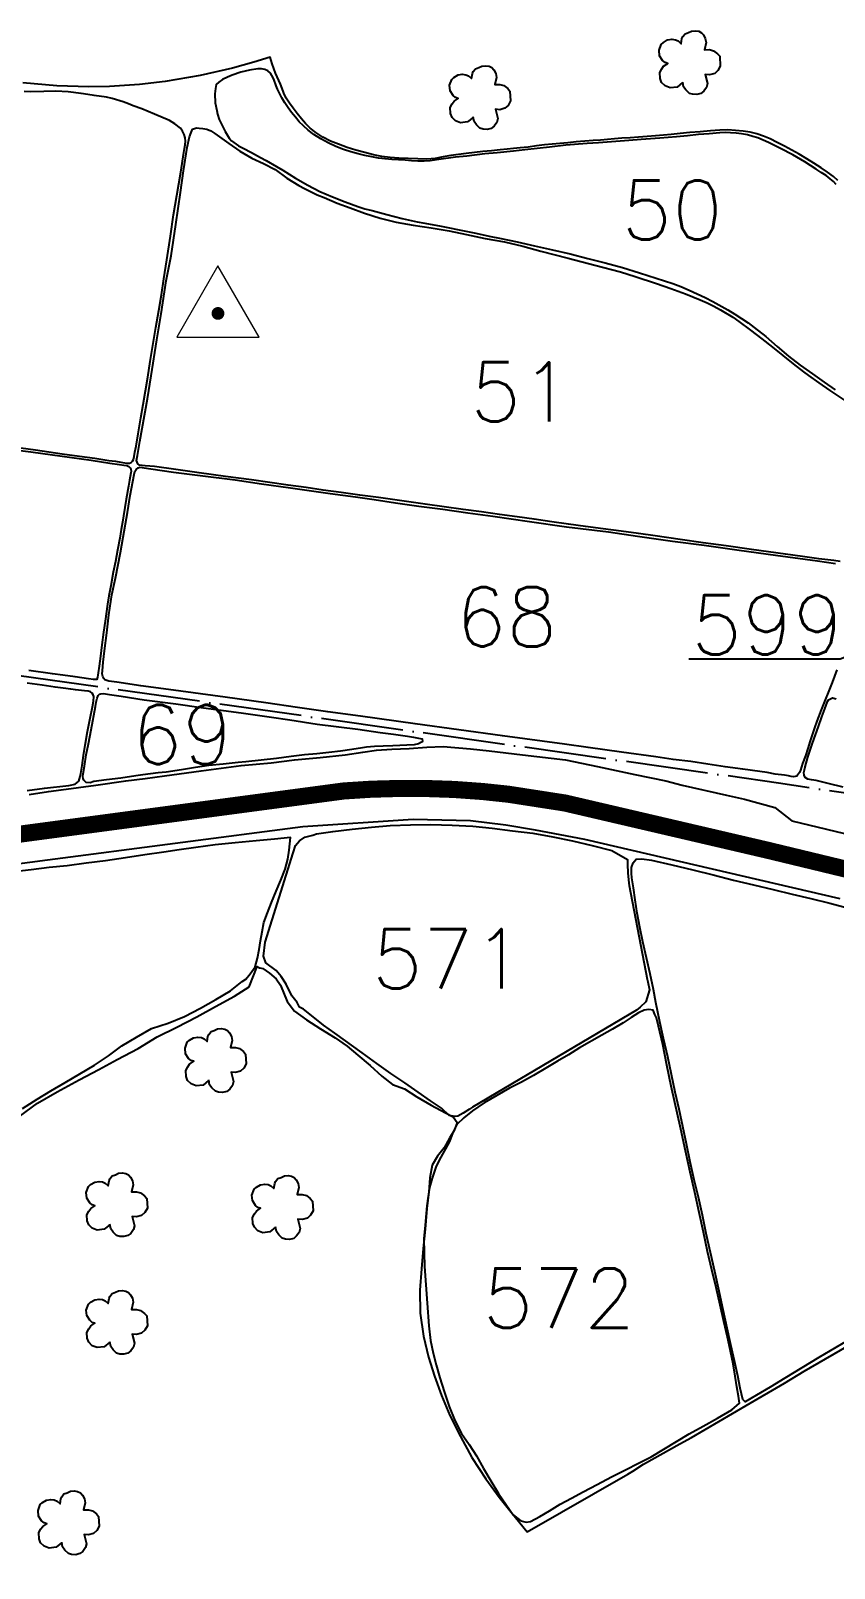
# Model space of a CAD drawing. Extents: x 725464 to 749663, y 7823017 to 7831417.
# Drawn here: x 730038 to 730743, y 7825000 to 7826350 of the extents above; entities that cross this region are included whole.
import ezdxf

# ---------------------------------------------------------------- set-up
doc = ezdxf.new("R2010")
doc.units = 0
doc.header["$MEASUREMENT"] = 0
for name, pattern in [('ACAD_ISO04W100', [30, 24, -3, 0, -3]), ('CENTER2', [1.125, 0.75, -0.125, 0.125, -0.125]), ('CONTINUO', [0])]:
    doc.linetypes.add(name, pattern=pattern)
doc.layers.add('0114000011', color=1, linetype='Continuous', lineweight=25)
for name, color, linetype in [('0114000011048', 5, 'Continuous'), ('0114000011050', 5, 'Continuous'), ('0114000011051', 5, 'Continuous'), ('0114000011052', 5, 'Continuous'), ('0114000011067', 5, 'Continuous'), ('0114000011068', 5, 'Continuous'), ('0114000011069', 5, 'Continuous'), ('0114000011070', 5, 'Continuous'), ('0114000011570', 5, 'Continuous'), ('0114000011571', 5, 'Continuous'), ('0114000011572', 5, 'Continuous'), ('0114000011573', 5, 'Continuous'), ('COORDENADAS', 7, 'Continuous'), ('ESTRADA', 7, 'Continuous'), ('REDE_DE_LUZ', 6, 'Continuous'), ('SIMBOLO ARVORE', 118, 'Continuous'), ('TEXTO CONFORNTANTES', 7, 'Continuous'), ('TEXTO_NUN_TAL', 7, 'Continuous')]:
    doc.layers.add(name, color=color, linetype=linetype)
doc.styles.add('SIMPLEX', font='simplex', dxfattribs={"height": 0.2})

msp = doc.modelspace()

# ---------------------------------------------------------------- linework, layer by layer
at = {"layer": '0114000011'}
for points in [[(730746.6, 7826218.1), (730742.6, 7826221.8), (730737.5, 7826225.5), (730731.8, 7826229.3), (730725.6, 7826233.3), (730719.2, 7826237.3), (730712.7, 7826241.2), (730699.8, 7826248.3), (730693.4, 7826251.5), (730687.2, 7826254.6), (730681.3, 7826257.1), (730675.5, 7826259.1), (730669.5, 7826260.5), (730663.3, 7826261.5), (730656.8, 7826262.1), (730650.1, 7826262.5), (730642.9, 7826262.4), (730634.8, 7826261.7), (730625.8, 7826261), (730616.7, 7826260.2), (730608, 7826259.4), (730600.3, 7826258.5), (730593.4, 7826257.8), (730586.4, 7826257.3), (730579.2, 7826256.7), (730571.6, 7826256.3), (730564.1, 7826255.7), (730556.9, 7826255.2), (730550.4, 7826254.7), (730544.3, 7826254.1), (730538.2, 7826253.7), (730531.6, 7826253.2), (730524.4, 7826252.6), (730516.9, 7826252), (730509.5, 7826251.3), (730502.5, 7826250.6), (730495.7, 7826250), (730489, 7826249.4), (730481.9, 7826248.5), (730474.7, 7826247.5), (730467.7, 7826246.7), (730461.7, 7826246.2), (730456.2, 7826245.6), (730450.1, 7826245.1), (730442.6, 7826244.2), (730434.9, 7826243.5), (730427.4, 7826242.7), (730420.3, 7826241.8), (730413.4, 7826240.9), (730406.7, 7826240.1), (730399.9, 7826238.8), (730393, 7826237.5), (730385.7, 7826236.9), (730377.8, 7826237.2), (730361.2, 7826237.9), (730353.5, 7826238.2), (730346.1, 7826239.1), (730338.8, 7826240.7), (730331.2, 7826242.6), (730323.4, 7826244.7), (730315.6, 7826247.2), (730308.1, 7826249.9), (730301.2, 7826252.8), (730294.5, 7826256.3), (730288.3, 7826260.2), (730283.2, 7826264.1), (730279.1, 7826268.2), (730275.5, 7826272.4), (730271.8, 7826276.9), (730268.3, 7826281.5), (730265, 7826286), (730262.2, 7826290.5), (730260, 7826294.9), (730259.4, 7826296.6), (730257.1, 7826302.6), (730252.8, 7826312.5), (730249.9, 7826320.6), (730248.2, 7826326.5), (730233.8, 7826321.9), (730215.1, 7826316.7), (730186.8, 7826310.2), (730156, 7826305), (730133.3, 7826302.5), (730107.1, 7826300.8), (730088.8, 7826300.5), (730060.9, 7826301.2), (730031, 7826303.8)], [(730036.5, 7825679.2), (730053.5, 7825681.9), (730064.5, 7825683.5), (730095.2, 7825687.5), (730121.3, 7825691.3), (730138.5, 7825693.4), (730155.4, 7825695.7), (730187.6, 7825700.1), (730222.7, 7825704.7), (730248.9, 7825707.2), (730269.4, 7825709.8), (730292.1, 7825711.8), (730313.9, 7825714.1), (730329.4, 7825716.5), (730341.6, 7825718.3), (730354.9, 7825719), (730370.2, 7825719.7), (730385.8, 7825720.9), (730399.9, 7825721.3), (730424, 7825719.3), (730440.3, 7825717.5), (730469.7, 7825714.1), (730507.4, 7825709.8), (730535.5, 7825703.8), (730568.4, 7825696.9), (730595.6, 7825691.4), (730609.8, 7825687.6), (730648.7, 7825678.7), (730664.5, 7825675.3), (730691.3, 7825667.8), (730706.2, 7825656.1), (731307.6, 7825511.6)], [(730748.7, 7825587.6), (730524.5, 7825639.7), (730481.2, 7825647.9), (730455.1, 7825652.5), (730423.9, 7825656.3), (730373.6, 7825657.4), (730276.8, 7825650.8), (730052.6, 7825621.6), (729453.5, 7825542.6)], [(730028.3, 7825397.1), (730043.9, 7825408.3), (730061.1, 7825418.2), (730080.3, 7825428.7), (730097.8, 7825438), (730113.8, 7825446.6), (730132.1, 7825456.3), (730148.8, 7825466.5), (730166.2, 7825475.1), (730183.6, 7825484), (730200, 7825493.1), (730216.8, 7825502.2), (730229.7, 7825510.6), (730236.8, 7825528.4), (730238.7, 7825527.2), (730239, 7825527.1), (730241.8, 7825526.5), (730247.5, 7825522.6), (730253.4, 7825517.6), (730257.2, 7825511.8), (730263.2, 7825497.5), (730269.6, 7825489.2), (730280, 7825481.6), (730292.3, 7825473.6), (730305.3, 7825465.6), (730315.6, 7825458.3), (730325.2, 7825450.4), (730336, 7825441.3), (730346.3, 7825432.2), (730355.5, 7825424.8), (730366.1, 7825420.9), (730376.8, 7825413.8), (730389.6, 7825406.7), (730402, 7825400), (730408.9, 7825396.4), (730412.3, 7825391.4), (730409.8, 7825384.5), (730405.6, 7825377.7), (730400.9, 7825369.1), (730395, 7825361.9), (730390.3, 7825354), (730388.3, 7825342.8), (730387.4, 7825330.6), (730385.8, 7825315.9), (730384.3, 7825297.8), (730382.6, 7825280.8), (730381, 7825263.1), (730379.4, 7825244.1), (730379.8, 7825224.1), (730382.9, 7825203.9), (730387.2, 7825185.4), (730392.4, 7825168.7), (730398.6, 7825151.7), (730406, 7825134.2), (730415.3, 7825115.8), (730425.3, 7825097.4), (730437.5, 7825078.6), (730449.3, 7825062.7), (730459.7, 7825049.3), (730473.7, 7825032.2), (730562.1, 7825082.8), (730566.5, 7825085.4), (730575.8, 7825091.6), (730607.9, 7825109.4), (730618, 7825115), (730666.2, 7825143), (730699.6, 7825162.7), (730717.1, 7825173.1), (730801.7, 7825222.1)]]:
    msp.add_lwpolyline(points, dxfattribs=at)
at = {"layer": '0114000011048'}
msp.add_lwpolyline([(730751.3, 7825685.6), (730738.1, 7825688.8), (730727.5, 7825691.5), (730723.5, 7825692.1), (730720.2, 7825692.7), (730717.9, 7825694.2), (730717, 7825696.2), (730716.8, 7825698.5), (730717.2, 7825700.9), (730717.9, 7825703.6), (730717.9, 7825703.6), (730720.3, 7825711.9), (730724.4, 7825724.4), (730729.7, 7825738.9), (730732.5, 7825747.3), (730735.1, 7825754.6), (730737.6, 7825760.9), (730738.3, 7825762.3), (730741.8, 7825764), (730745, 7825763.3)], dxfattribs=at)
at = {"layer": '0114000011050'}
msp.add_lwpolyline([(730745.1, 7826214.7), (730742.7, 7826217.2), (730739.8, 7826219.7), (730736.2, 7826222.4), (730732, 7826225.2), (730727.5, 7826228.2), (730717.6, 7826234.6), (730707, 7826240.8), (730696.1, 7826246.3), (730685.7, 7826251.4), (730676.4, 7826255.5), (730671.9, 7826256.9), (730667.2, 7826258.1), (730662.1, 7826259.1), (730657.2, 7826259.6), (730652.4, 7826260.1), (730647.7, 7826260.2), (730643, 7826260), (730633.6, 7826259.2), (730624.2, 7826258.4), (730614.6, 7826257.4), (730604.9, 7826256.4), (730590.2, 7826255.2), (730573.9, 7826254.1), (730562.9, 7826253.3), (730551.7, 7826252.4), (730536.5, 7826251.3), (730526.4, 7826250.6), (730507.8, 7826249.1), (730493.3, 7826247.4), (730482.7, 7826246.3), (730471.8, 7826245), (730461.8, 7826244), (730447.3, 7826242.5), (730436.5, 7826241.5), (730420.8, 7826239.6), (730410.8, 7826238.7), (730394.1, 7826236.2), (730388.7, 7826235.4), (730383.4, 7826235.1), (730377.8, 7826235), (730372.3, 7826235.4), (730366.6, 7826235.9), (730360.8, 7826236.2), (730354.9, 7826236.7), (730349, 7826237.1), (730343.1, 7826237.9), (730337.3, 7826238.9), (730331.3, 7826240.1), (730325.3, 7826241.6), (730318.9, 7826243.4), (730312.4, 7826245.5), (730305.7, 7826248.1), (730299, 7826251.3), (730292.5, 7826254.8), (730286.4, 7826258.5), (730281.4, 7826262.3), (730277.3, 7826266), (730273.7, 7826269.7), (730270.3, 7826273.6), (730267, 7826277.7), (730263.8, 7826282), (730261, 7826286.3), (730258.4, 7826290.6), (730256.2, 7826294.7), (730254.6, 7826298.2), (730253.4, 7826301.2), (730251.3, 7826307.2), (730249.5, 7826310.4), (730248.3, 7826312.4), (730246.1, 7826314.3), (730243.5, 7826315.7), (730240.6, 7826316.3), (730237.4, 7826316.3), (730230.1, 7826315.1), (730226.3, 7826314.2), (730222.4, 7826313.1), (730214.7, 7826310.5), (730214.7, 7826310.5), (730210.7, 7826308.8), (730206.4, 7826306.7), (730203, 7826304.6), (730200.7, 7826302.4), (730200, 7826298.8), (730199.6, 7826294.1), (730199.8, 7826286.4), (730201.4, 7826279.7), (730202, 7826276.4), (730203.4, 7826271.7), (730205.6, 7826267), (730208.5, 7826261.1), (730212, 7826255.4), (730214.1, 7826253.1), (730220.2, 7826248.7), (730224.4, 7826246.5), (730231.7, 7826242.6), (730239.6, 7826238.4), (730244.6, 7826235.7), (730253.8, 7826230.4), (730259.3, 7826227.3), (730270.5, 7826220.2), (730281.2, 7826214.1), (730291.8, 7826208.6), (730302.9, 7826203.7), (730314, 7826199.4), (730325.2, 7826195.3), (730331.3, 7826193.4), (730337.6, 7826191.7), (730350.5, 7826188.4), (730363.9, 7826184.9), (730377.3, 7826182), (730384, 7826180.7), (730398.3, 7826178.2), (730405.6, 7826176.7), (730412.7, 7826175.1), (730427.1, 7826172.2), (730427.1, 7826172.2), (730441.8, 7826169.1), (730449.5, 7826167.6), (730464.9, 7826164.3), (730480.3, 7826160.7), (730495.9, 7826157.2), (730511.5, 7826153.7), (730527, 7826149.8), (730542.3, 7826146), (730557.5, 7826141.7), (730572.5, 7826137.2), (730587.1, 7826132.5), (730601.6, 7826127.8), (730608.8, 7826125), (730615.9, 7826121.9), (730623, 7826118.8), (730630.1, 7826115.5), (730636.9, 7826111.9), (730650, 7826104.6), (730656.2, 7826100.9), (730662.1, 7826097.1), (730667.8, 7826093.3), (730673.1, 7826089.2), (730683.3, 7826081.1), (730693.3, 7826072.4), (730703.1, 7826064.1), (730713.6, 7826056.2), (730724.4, 7826048.4), (730734.5, 7826041.2), (730744.1, 7826034.4)], dxfattribs=at)
at = {"layer": '0114000011051'}
msp.add_lwpolyline([(730748.6, 7825883.7), (730742.9, 7825884.5), (730729.8, 7825886.2), (730715.6, 7825888.1), (730700.6, 7825890.1), (730685.6, 7825892.2), (730670.6, 7825894.3), (730648.5, 7825897.4), (730628.3, 7825900.2), (730608, 7825903.1), (730586.2, 7825906.2), (730571.4, 7825908.2), (730556.3, 7825910.4), (730540.6, 7825912.5), (730525.1, 7825914.5), (730510.2, 7825916.5), (730495.3, 7825918.7), (730480, 7825920.8), (730464.9, 7825922.9), (730449.5, 7825925), (730433.7, 7825927.3), (730417.5, 7825929.4), (730401, 7825931.7), (730384.3, 7825934), (730359.7, 7825937.5), (730343.3, 7825939.8), (730326.8, 7825942.1), (730310.6, 7825944.4), (730294.8, 7825946.5), (730279.6, 7825948.7), (730264, 7825950.8), (730231.8, 7825955.4), (730208.8, 7825958.4), (730185.9, 7825961.6), (730165.4, 7825964.5), (730146.7, 7825967), (730138.5, 7825967.7), (730135.6, 7825967.9), (730133.3, 7825968.4), (730131.8, 7825969.6), (730130.7, 7825972.4), (730131.7, 7825976.9), (730133.8, 7825989.1), (730135.7, 7826000.5), (730140.3, 7826026.6), (730143.6, 7826046.8), (730148.6, 7826078.2), (730152.3, 7826101.2), (730156.9, 7826130.2), (730161.2, 7826152), (730165.3, 7826179.5), (730169.3, 7826207.6), (730172.1, 7826226.6), (730175.3, 7826247.2), (730177.4, 7826256.6), (730178.7, 7826260.2), (730179.9, 7826263.3), (730183.4, 7826264.3), (730185.9, 7826264.2), (730189.1, 7826263.9), (730192.4, 7826263.3), (730196, 7826261.6), (730199.5, 7826259.3), (730211.8, 7826250.5), (730221.4, 7826243.9), (730232, 7826237.9), (730242.4, 7826233.2), (730252.5, 7826227.7), (730262.9, 7826220.3), (730273.2, 7826213.9), (730278.2, 7826211.1), (730289.5, 7826205.7), (730295.5, 7826203.2), (730295.5, 7826203.2), (730307, 7826198.4), (730318.3, 7826194.2), (730330.9, 7826189.6), (730344.6, 7826185.2), (730358.7, 7826181.6), (730373.6, 7826178.9), (730389.5, 7826176.7), (730405.2, 7826174.1), (730420.5, 7826170.8), (730437, 7826167.2), (730453.8, 7826164.2), (730470, 7826160.4), (730485.8, 7826156.1), (730509.8, 7826150), (730533.3, 7826143.9), (730555.8, 7826138.1), (730568.7, 7826133.9), (730587.3, 7826127.9), (730600, 7826123.3), (730612.9, 7826118.6), (730619.3, 7826116), (730625.6, 7826113.4), (730631.8, 7826110.7), (730637.7, 7826107.8), (730643.4, 7826104.7), (730654.3, 7826098.1), (730659.7, 7826094.4), (730670, 7826086.7), (730679.7, 7826079.3), (730689.1, 7826072), (730707.4, 7826057.3), (730716.5, 7826050.3), (730720.9, 7826047), (730730, 7826040.5), (730739.6, 7826033.8), (730754.5, 7826024)], dxfattribs=at)
at = {"layer": '0114000011052'}
msp.add_lwpolyline([(730018.4, 7825985), (730042, 7825981.7), (730065.6, 7825978.4), (730080.7, 7825976.3), (730094.3, 7825974.4), (730106.6, 7825972.5), (730112.2, 7825971.8), (730117, 7825971), (730122.4, 7825970.2), (730123.3, 7825970.1), (730124.7, 7825970.1), (730126, 7825970.6), (730127.4, 7825971.9), (730128.2, 7825973.3), (730128.8, 7825975.8), (730129.4, 7825979.8), (730130.4, 7825985), (730132.2, 7825995.8), (730134.7, 7826009.8), (730136.6, 7826021.5), (730140.8, 7826045.5), (730142.9, 7826059.4), (730145.4, 7826075.2), (730147.7, 7826089), (730150.4, 7826104.1), (730152.6, 7826117.7), (730154.9, 7826131.8), (730157.4, 7826148.4), (730160.7, 7826169.3), (730163.4, 7826188.1), (730166.1, 7826205), (730169.6, 7826225.5), (730172.4, 7826242.6), (730173, 7826246.2), (730173.4, 7826249.5), (730173.7, 7826252.6), (730173.5, 7826255.7), (730172.6, 7826258.6), (730171.2, 7826261.5), (730169.3, 7826264.2), (730164.4, 7826268), (730159.6, 7826270.9), (730146.5, 7826276.3), (730135.4, 7826281), (730127.8, 7826283.8), (730123.7, 7826285.5), (730119.2, 7826287.1), (730109.3, 7826290.2), (730104.3, 7826291.3), (730093.6, 7826292.8), (730087.9, 7826293.7), (730082.3, 7826294.4), (730070.8, 7826296), (730059.9, 7826296.6), (730049.4, 7826296.2), (730038.1, 7826296.1), (730032.1, 7826296.2)], dxfattribs=at)
at = {"layer": '0114000011067'}
msp.add_lwpolyline([(730016.7, 7825982.6), (730038, 7825980), (730065.4, 7825976.3), (730090.9, 7825972.6), (730107.5, 7825970.2), (730115.9, 7825969), (730119.7, 7825968.4), (730122.3, 7825967.9), (730124.1, 7825967.2), (730125.2, 7825966.1), (730125.7, 7825964.9), (730126.1, 7825962.9), (730125.9, 7825961.5), (730124.7, 7825955.2), (730123.8, 7825949.8), (730121.7, 7825938.6), (730119.5, 7825923.9), (730118.5, 7825918.4), (730117.3, 7825911.9), (730116, 7825904.1), (730114.2, 7825893.6), (730112.4, 7825883.9), (730110.4, 7825874.3), (730108.1, 7825862.4), (730106.6, 7825853.5), (730105.4, 7825846.4), (730103.2, 7825831.4), (730101.9, 7825821.8), (730100.4, 7825810.7), (730099.1, 7825800.7), (730097.9, 7825792), (730097.2, 7825786.1), (730096.9, 7825784.1), (730096.6, 7825782.2), (730095.8, 7825780.2), (730093, 7825780.1), (730088.5, 7825780.9), (730076.8, 7825782.5), (730066, 7825784), (730057.1, 7825785.2), (730036.2, 7825788.2)], dxfattribs=at)
at = {"layer": '0114000011068'}
msp.add_lwpolyline([(730745.7, 7825788.6), (730741.7, 7825777.7), (730732, 7825753.5), (730728.1, 7825743.5), (730726, 7825737.9), (730722.3, 7825726.4), (730720.1, 7825719.5), (730718.1, 7825713.2), (730715.6, 7825706.4), (730713.8, 7825700.7), (730712.9, 7825698.5), (730711.2, 7825696.2), (730710.4, 7825695.5), (730707.5, 7825694.8), (730705.7, 7825695), (730703.3, 7825695.6), (730699.7, 7825696.3), (730691.6, 7825697.2), (730684.5, 7825698.5), (730678, 7825699.5), (730663.1, 7825701.4), (730647.6, 7825703.6), (730632.3, 7825706), (730617.4, 7825708.1), (730602.1, 7825710.1), (730586.7, 7825712.3), (730556.7, 7825716.5), (730527.2, 7825720.6), (730506.5, 7825723.5), (730452.2, 7825730.7), (730375.3, 7825741.4), (730327.4, 7825748.1), (730298.8, 7825751.9), (730272.1, 7825755.7), (730244.4, 7825759.6), (730208.7, 7825764.6), (730158.9, 7825771.4), (730134.7, 7825774.7), (730113.4, 7825777.8), (730106.4, 7825778.7), (730103.1, 7825779.9), (730102, 7825781), (730101.1, 7825782.7), (730100.7, 7825785.1), (730100.9, 7825787.8), (730101.6, 7825795.4), (730102.8, 7825805.4), (730104.7, 7825821.2), (730106.6, 7825837.1), (730109.2, 7825854.4), (730112.2, 7825869.1), (730116.7, 7825891.6), (730119, 7825905.2), (730122.8, 7825926.8), (730125.1, 7825941.6), (730128.7, 7825960.2), (730129.2, 7825962.7), (730130.5, 7825964.6), (730132.1, 7825965.9), (730133.6, 7825966.5), (730143.4, 7825965.1), (730163.4, 7825962.3), (730186.7, 7825959.3), (730217.3, 7825955.3), (730240.4, 7825951.9), (730265.9, 7825948.4), (730265.9, 7825948.4), (730300.8, 7825943.5), (730323.1, 7825940.5), (730339.5, 7825938.1), (730358.1, 7825935.3), (730378.6, 7825932.3), (730399.8, 7825929.6), (730421.7, 7825926.6), (730443.5, 7825923.5), (730475.7, 7825918.8), (730508.4, 7825914.3), (730545.3, 7825909.8), (730570.6, 7825906), (730601.3, 7825901.6), (730629.1, 7825898), (730659.9, 7825893.6), (730691.7, 7825889.2), (730728.7, 7825884.3), (730744.4, 7825882.1)], dxfattribs=at)
at = {"layer": '0114000011069'}
msp.add_lwpolyline([(730117.3, 7825765.5), (730137.4, 7825762.4), (730165.3, 7825758.9), (730187.5, 7825755.7), (730224.8, 7825750.6), (730249.2, 7825747.1), (730265.5, 7825744.7), (730289.3, 7825741.1), (730325, 7825736.5), (730344.8, 7825733.8), (730356.5, 7825732.3), (730368.7, 7825730.4), (730374, 7825729.6), (730378.3, 7825728.8), (730381.7, 7825728.1), (730382, 7825725.8), (730381, 7825725.1), (730378.5, 7825723.8), (730374.5, 7825722.9), (730368.2, 7825722.5), (730355.7, 7825722.1), (730347.2, 7825721.7), (730339.8, 7825721.3), (730332.8, 7825720.8), (730329.2, 7825720.3), (730319.9, 7825718.9), (730309.9, 7825717.2), (730299.6, 7825716), (730289.1, 7825715.1), (730278.4, 7825714.1), (730266.7, 7825712.6), (730253.6, 7825710.9), (730240.3, 7825709.3), (730226.9, 7825708), (730220.1, 7825707.3), (730207, 7825706), (730194.3, 7825704.7), (730182.6, 7825703.1), (730170.3, 7825701), (730156.9, 7825699), (730149.9, 7825698.2), (730136.4, 7825696.5), (730130.1, 7825695.6), (730117, 7825693.7), (730104.4, 7825692.1), (730093.4, 7825690.6), (730090, 7825689.6), (730086.7, 7825689.9), (730084.4, 7825691.8), (730083.8, 7825693.3), (730083.7, 7825695.1), (730084, 7825697.3), (730085.2, 7825704.2), (730086.6, 7825714.1), (730088.6, 7825723.7), (730091, 7825736), (730094.7, 7825756.5), (730095.3, 7825760.4), (730096.1, 7825763.9), (730097.2, 7825766.2), (730098.4, 7825767.3), (730099.4, 7825767.7), (730101.9, 7825767.9), (730107, 7825767.1), (730117.3, 7825765.5)], close=True, dxfattribs=at)
at = {"layer": '0114000011070'}
msp.add_lwpolyline([(730034.8, 7825682.7), (730050.1, 7825684.9), (730071.3, 7825687.2), (730077, 7825688.4), (730078.7, 7825689.7), (730080, 7825691.1), (730081.4, 7825695.2), (730081.9, 7825697.6), (730083.1, 7825704.6), (730084.2, 7825713.4), (730085.6, 7825722.6), (730087.8, 7825734.6), (730090, 7825746.2), (730092.1, 7825756.1), (730093, 7825761.2), (730093.3, 7825765.2), (730092.8, 7825766.8), (730091.8, 7825768.2), (730090.3, 7825769.3), (730088.2, 7825770), (730085.1, 7825770.3), (730077.1, 7825771.1), (730073.1, 7825771.6), (730066.5, 7825772.5), (730059.4, 7825773.4), (730047.9, 7825775.1), (730034.9, 7825776.9)], dxfattribs=at)
at = {"layer": '0114000011570', "flags": 128}
msp.add_lwpolyline([(730030.7, 7825403.7), (730043.5, 7825411.9), (730055.6, 7825419.1), (730068.2, 7825426.6), (730081, 7825434.2), (730093.8, 7825441.8), (730106.2, 7825449.8), (730117.9, 7825458.6), (730130.7, 7825466.4), (730144, 7825473.8), (730158.6, 7825478.6), (730173, 7825484.3), (730187, 7825491.7), (730200.3, 7825499.3), (730213.2, 7825507.1), (730223.6, 7825515.2), (730226.9, 7825517.2), (730230.6, 7825521.9), (730235, 7825528), (730236.9, 7825535.7), (730238.6, 7825543.3), (730239.7, 7825550.7), (730241.1, 7825558.6), (730242.7, 7825566.9), (730245.7, 7825575.4), (730249.2, 7825584.4), (730253.5, 7825594.4), (730257.5, 7825604.1), (730261.3, 7825613.7), (730263.6, 7825622.5), (730264.9, 7825630.5), (730265.4, 7825636), (730266, 7825641.6), (730252, 7825640.1), (730235.9, 7825638.5), (730217.5, 7825636.9), (730199.7, 7825635.1), (730182.9, 7825632.9), (730168.3, 7825630.8), (730154.7, 7825628.8), (730138.1, 7825626.2), (730121.1, 7825623.6), (730103.6, 7825621.2), (730086.6, 7825618.9), (730069.8, 7825616.8), (730054.1, 7825615.1), (730038.4, 7825613.3), (730023, 7825611.5)], dxfattribs=at)
at = {"layer": '0114000011571', "flags": 128}
msp.add_lwpolyline([(730268.3, 7825628), (730270.3, 7825634.5), (730274, 7825638.6), (730278.7, 7825641.9), (730285.6, 7825643.5), (730288.7, 7825644.7), (730303.1, 7825646.8), (730320.2, 7825648.9), (730337.1, 7825650.7), (730353.6, 7825652), (730371.2, 7825652.6), (730389.3, 7825652.8), (730408, 7825652.3), (730426.1, 7825651.4), (730443.1, 7825649.6), (730460.8, 7825647.5), (730478.8, 7825645.3), (730496.4, 7825642.1), (730513.7, 7825638.6), (730530.7, 7825634.6), (730548, 7825630.2), (730562, 7825622.2), (730561.9, 7825617.8), (730562.3, 7825610.4), (730562.9, 7825601.5), (730563.2, 7825599.4), (730579.2, 7825517.2), (730579.7, 7825514.9), (730581.2, 7825507.9), (730577.9, 7825497.4), (730572.9, 7825492.7), (730569.7, 7825490.1), (730425.8, 7825404.8), (730423.2, 7825403.1), (730417.5, 7825399.5), (730412.9, 7825397.1), (730410.5, 7825396.7), (730405.4, 7825397.5), (730398.6, 7825403.9), (730389, 7825410.5), (730378, 7825418.1), (730366.3, 7825426.1), (730354.2, 7825434.4), (730341.9, 7825443.1), (730329, 7825452.5), (730304.8, 7825469.7), (730295.1, 7825476.9), (730285.8, 7825484), (730277.3, 7825490.8), (730273.8, 7825492.7), (730271.9, 7825496.7), (730267.2, 7825502.6), (730262.1, 7825512.9), (730257.9, 7825519.4), (730253.4, 7825524.8), (730244.3, 7825531.4), (730242.4, 7825537.3), (730243.8, 7825549.7)], close=True, dxfattribs=at)
at = {"layer": '0114000011572', "flags": 128}
msp.add_lwpolyline([(730411.9, 7825389.6), (730408.4, 7825382.5), (730405.6, 7825374.7), (730402.1, 7825368.2), (730400.9, 7825366.1), (730398, 7825360.9), (730393.8, 7825353.2), (730390.4, 7825342.5), (730387.9, 7825334.4), (730386.5, 7825324.8), (730385.8, 7825318.2), (730385.1, 7825311.6), (730384.1, 7825301.4), (730383.1, 7825289.4), (730383.2, 7825277.3), (730383.5, 7825265.1), (730385.9, 7825232.7), (730387.5, 7825212.8), (730388.8, 7825200), (730391.1, 7825188.9), (730393.9, 7825178.7), (730397.1, 7825167.4), (730400.8, 7825155.4), (730405.2, 7825142.1), (730410.4, 7825129.9), (730416, 7825118.4), (730422.9, 7825108.8), (730429.4, 7825098.8), (730435.5, 7825087.8), (730442, 7825076.8), (730448.6, 7825065.8), (730461.6, 7825047), (730468.2, 7825041.7), (730473, 7825040.5), (730476.8, 7825041.3), (730485, 7825045.6), (730493.5, 7825050.5), (730502.7, 7825056.3), (730512.6, 7825061.8), (730523, 7825067.2), (730535.3, 7825073.8), (730547.7, 7825080.4), (730560, 7825086.6), (730571.5, 7825092.4), (730582.5, 7825098), (730593.7, 7825104.8), (730604.9, 7825111.5), (730616.1, 7825118.1), (730628.2, 7825124.9), (730640.8, 7825131.8), (730653.4, 7825139.2), (730660.1, 7825145.1), (730659.2, 7825151.1), (730657.8, 7825159.4), (730656.3, 7825168.9), (730654.5, 7825179.6), (730652.3, 7825190.7), (730649.6, 7825202.9), (730646.5, 7825216.7), (730643.2, 7825231.2), (730639.7, 7825246.6), (730636, 7825262.2), (730632.1, 7825278.3), (730628.5, 7825295.2), (730624.9, 7825312.4), (730620.9, 7825329.9), (730616.9, 7825347.9), (730612.9, 7825366.5), (730608.7, 7825385.6), (730600.3, 7825423.3), (730596.4, 7825441.7), (730592.8, 7825459.8), (730589.1, 7825476), (730587.2, 7825483.3), (730585.9, 7825486.3), (730584.3, 7825490.1), (730580.5, 7825490.6), (730576.4, 7825490.1), (730571.6, 7825487.6), (730565.2, 7825483.6), (730558, 7825478.8), (730548.7, 7825473.4), (730539.2, 7825468), (730519.6, 7825456.9), (730510.1, 7825450.9), (730500.3, 7825445.2), (730490.2, 7825439.2), (730479.4, 7825432.6), (730468.8, 7825426.8), (730458.4, 7825421.4), (730447.1, 7825415.1), (730436.1, 7825408.6), (730425.8, 7825401.7), (730418.2, 7825395.5)], close=True, dxfattribs=at)
at = {"layer": '0114000011573', "flags": 128}
msp.add_lwpolyline([(730759.6, 7825202.8), (730729.8, 7825185.1), (730715, 7825176), (730700, 7825167), (730687, 7825159.2), (730675, 7825152), (730665.1, 7825146.1), (730663, 7825148.3), (730660.9, 7825158.1), (730658.6, 7825169), (730655.9, 7825182.2), (730652.7, 7825196.3), (730649.4, 7825210.9), (730645.9, 7825226.9), (730642.3, 7825243.3), (730638.6, 7825260.5), (730634.8, 7825277.3), (730631, 7825293.9), (730627.7, 7825310), (730624.3, 7825325.8), (730620.5, 7825341.2), (730617, 7825356.9), (730613.7, 7825372.7), (730610.4, 7825387.9), (730607.1, 7825403.1), (730603.8, 7825418.1), (730600.5, 7825433.4), (730597.2, 7825448.9), (730593.6, 7825465.1), (730590.3, 7825479.8), (730586.8, 7825496.6), (730584.8, 7825508.1), (730581.7, 7825522), (730578.5, 7825535.9), (730575.4, 7825550), (730572.8, 7825562.9), (730570.4, 7825575.2), (730568.7, 7825586.7), (730567.1, 7825597.4), (730565.8, 7825606.2), (730565.3, 7825610.1), (730565.3, 7825615.1), (730566.9, 7825619.2), (730569.5, 7825622.4), (730574.4, 7825622.7), (730582.9, 7825621.7), (730600.7, 7825617.6), (730619.1, 7825613.3), (730637.1, 7825608.7), (730654.9, 7825604), (730672.5, 7825599.9), (730689.7, 7825595.8), (730706.3, 7825591.9), (730722.9, 7825587.9), (730739.5, 7825583.8), (730755.8, 7825579.6)], dxfattribs=at)
at = {"layer": 'COORDENADAS', "color": 7, "lineweight": 9, "flags": 128}
msp.add_lwpolyline([(730166.1, 7826080.6), (730238.5, 7826080.6), (730202.3, 7826143.2)], close=True, dxfattribs=at)
at = {"layer": 'COORDENADAS', "color": 7, "lineweight": 9, "const_width": 5.65, "flags": 128}
msp.add_lwpolyline([(730199.5, 7826101.5, -1), (730205.1, 7826101.5, -1)], format="xyb", close=True, dxfattribs=at)
at = {"layer": 'ESTRADA', "color": 7, "linetype": 'CENTER2', "ltscale": 130, "const_width": 15}
msp.add_lwpolyline([(728612.3, 7825455.3), (729530.4, 7825578.1), (730312.9, 7825682.4), (730336.8, 7825683.9), (730361.5, 7825684.6), (730383.1, 7825684.6), (730409.6, 7825683.7), (730434.6, 7825681.9), (730457.3, 7825679.5), (730507, 7825671.8), (730685.1, 7825630.3), (732293.2, 7825242.2)], dxfattribs=at)
at = {"layer": 'REDE_DE_LUZ', "linetype": 'ACAD_ISO04W100', "ltscale": 3, "flags": 128}
msp.add_lwpolyline([(731434.6, 7825581.2), (731329.2, 7825594.9), (731303.5, 7825598.5), (730694.3, 7825689.3), (729969.3, 7825791.7), (729090.5, 7825909.1)], dxfattribs=at)
at = {"layer": 'SIMBOLO ARVORE', "linetype": 'CONTINUO'}
for points in [[(730610.3, 7826304.2, 0), (730605.5, 7826300.1, 0), (730599.3, 7826299.4, 0), (730594.9, 7826301.1, 0), (730591.8, 7826304.2, 0), (730590.5, 7826307.7, 0), (730590.2, 7826312.8, 0), (730591.9, 7826316.1, 0), (730593.6, 7826318.5, 0), (730597.2, 7826320.9, 0), (730594.9, 7826321.6, 0), (730592.7, 7826323.4, 0), (730590.1, 7826327.6, 0), (730589.6, 7826332.4, 0), (730591.5, 7826337.5, 0), (730593.5, 7826339.4, 0), (730597.1, 7826341.6, 0), (730600.9, 7826342.1, 0), (730603.9, 7826341.7, 0), (730606.3, 7826340.6, 0), (730608.9, 7826338.2, 0), (730609.7, 7826342.7, 0), (730610.4, 7826344.5, 0), (730612.4, 7826347, 0), (730615.3, 7826348, 0), (730618.1, 7826349.3, 0), (730621.3, 7826349.6, 0), (730624.4, 7826349.2, 0), (730626.8, 7826347.9, 0), (730628.6, 7826345.9, 0), (730630.2, 7826342.7, 0), (730630.9, 7826339.2, 0), (730629.4, 7826332.9, 0), (730633.8, 7826333, 0), (730637.4, 7826332.1, 0), (730640.9, 7826329.4, 0), (730642.8, 7826327.2, 0), (730643.3, 7826318.6, 0), (730641.2, 7826314.7, 0), (730638.4, 7826312.2, 0), (730633.9, 7826311, 0), (730630.1, 7826311.3, 0), (730632.1, 7826303.3, 0), (730631.2, 7826299.8, 0), (730628.8, 7826296.6, 0), (730626.3, 7826294.5, 0), (730622.6, 7826293.6, 0), (730619, 7826293.8, 0), (730616.3, 7826294.6, 0), (730613.2, 7826297.7, 0), (730611.1, 7826300.4, 0), (730610.4, 7826304.6, 0)], [(730426.3, 7826273.5, 0), (730421.4, 7826269.5, 0), (730415.3, 7826268.7, 0), (730410.9, 7826270.4, 0), (730407.8, 7826273.5, 0), (730406.5, 7826277, 0), (730406.2, 7826282.2, 0), (730407.8, 7826285.4, 0), (730409.6, 7826287.8, 0), (730413.1, 7826290.2, 0), (730410.9, 7826291, 0), (730408.7, 7826292.8, 0), (730406.1, 7826296.9, 0), (730405.6, 7826301.8, 0), (730407.5, 7826306.9, 0), (730409.5, 7826308.7, 0), (730413.1, 7826310.9, 0), (730416.8, 7826311.4, 0), (730419.9, 7826311, 0), (730422.3, 7826309.9, 0), (730424.9, 7826307.6, 0), (730425.7, 7826312, 0), (730426.4, 7826313.8, 0), (730428.3, 7826316.3, 0), (730431.2, 7826317.4, 0), (730434.1, 7826318.6, 0), (730437.3, 7826318.9, 0), (730440.3, 7826318.5, 0), (730442.8, 7826317.2, 0), (730444.6, 7826315.2, 0), (730446.2, 7826312.1, 0), (730446.8, 7826308.5, 0), (730445.4, 7826302.3, 0), (730449.8, 7826302.3, 0), (730453.4, 7826301.5, 0), (730456.8, 7826298.8, 0), (730458.7, 7826296.6, 0), (730459.2, 7826288, 0), (730457.1, 7826284.1, 0), (730454.3, 7826281.5, 0), (730449.9, 7826280.3, 0), (730446, 7826280.7, 0), (730448.1, 7826272.6, 0), (730447.1, 7826269.2, 0), (730444.8, 7826265.9, 0), (730442.2, 7826263.9, 0), (730438.6, 7826263, 0), (730435, 7826263.2, 0), (730432.3, 7826264, 0), (730429.2, 7826267, 0), (730427.1, 7826269.8, 0), (730426.4, 7826273.9, 0)], [(730194.1, 7825428.4, 0), (730189.3, 7825424.3, 0), (730183.1, 7825423.6, 0), (730178.7, 7825425.3, 0), (730175.6, 7825428.4, 0), (730174.4, 7825431.9, 0), (730174, 7825437, 0), (730175.7, 7825440.3, 0), (730177.4, 7825442.7, 0), (730181, 7825445.1, 0), (730178.7, 7825445.8, 0), (730176.5, 7825447.6, 0), (730173.9, 7825451.8, 0), (730173.4, 7825456.7, 0), (730175.3, 7825461.8, 0), (730177.3, 7825463.6, 0), (730180.9, 7825465.8, 0), (730184.7, 7825466.3, 0), (730187.7, 7825465.9, 0), (730190.1, 7825464.8, 0), (730192.7, 7825462.4, 0), (730193.5, 7825466.9, 0), (730194.2, 7825468.7, 0), (730196.2, 7825471.2, 0), (730199.1, 7825472.2, 0), (730201.9, 7825473.5, 0), (730205.1, 7825473.8, 0), (730208.2, 7825473.4, 0), (730210.6, 7825472.1, 0), (730212.5, 7825470.1, 0), (730214.1, 7825466.9, 0), (730214.7, 7825463.4, 0), (730213.2, 7825457.1, 0), (730217.6, 7825457.2, 0), (730221.2, 7825456.3, 0), (730224.7, 7825453.6, 0), (730226.6, 7825451.4, 0), (730227.1, 7825442.8, 0), (730225, 7825439, 0), (730222.2, 7825436.4, 0), (730217.7, 7825435.2, 0), (730213.9, 7825435.5, 0), (730215.9, 7825427.5, 0), (730215, 7825424, 0), (730212.6, 7825420.8, 0), (730210.1, 7825418.7, 0), (730206.4, 7825417.8, 0), (730202.8, 7825418, 0), (730200.1, 7825418.8, 0), (730197, 7825421.9, 0), (730194.9, 7825424.6, 0), (730194.2, 7825428.8, 0)], [(730107.3, 7825301.7, 0), (730102.4, 7825297.7, 0), (730096.3, 7825297, 0), (730091.9, 7825298.7, 0), (730088.8, 7825301.7, 0), (730087.5, 7825305.2, 0), (730087.2, 7825310.4, 0), (730088.8, 7825313.6, 0), (730090.6, 7825316, 0), (730094.1, 7825318.4, 0), (730091.9, 7825319.2, 0), (730089.7, 7825321, 0), (730087.1, 7825325.1, 0), (730086.6, 7825330, 0), (730088.5, 7825335.1, 0), (730090.5, 7825336.9, 0), (730094.1, 7825339.1, 0), (730097.9, 7825339.6, 0), (730100.9, 7825339.2, 0), (730103.3, 7825338.1, 0), (730105.9, 7825335.8, 0), (730106.7, 7825340.2, 0), (730107.4, 7825342, 0), (730109.3, 7825344.5, 0), (730112.2, 7825345.6, 0), (730115.1, 7825346.8, 0), (730118.3, 7825347.1, 0), (730121.3, 7825346.7, 0), (730123.8, 7825345.4, 0), (730125.6, 7825343.4, 0), (730127.2, 7825340.3, 0), (730127.8, 7825336.8, 0), (730126.4, 7825330.5, 0), (730130.8, 7825330.6, 0), (730134.4, 7825329.7, 0), (730137.8, 7825327, 0), (730139.7, 7825324.8, 0), (730140.3, 7825316.2, 0), (730138.1, 7825312.3, 0), (730135.3, 7825309.7, 0), (730130.9, 7825308.5, 0), (730127, 7825308.9, 0), (730129.1, 7825300.8, 0), (730128.1, 7825297.4, 0), (730125.8, 7825294.1, 0), (730123.2, 7825292.1, 0), (730119.6, 7825291.2, 0), (730116, 7825291.4, 0), (730113.3, 7825292.2, 0), (730110.2, 7825295.2, 0), (730108.1, 7825298, 0), (730107.4, 7825302.1, 0)], [(730252.8, 7825299.4, 0), (730247.9, 7825295.3, 0), (730241.8, 7825294.6, 0), (730237.4, 7825296.3, 0), (730234.3, 7825299.4, 0), (730233, 7825302.9, 0), (730232.7, 7825308, 0), (730234.4, 7825311.3, 0), (730236.1, 7825313.7, 0), (730239.7, 7825316.1, 0), (730237.4, 7825316.8, 0), (730235.2, 7825318.6, 0), (730232.6, 7825322.8, 0), (730232.1, 7825327.7, 0), (730234, 7825332.8, 0), (730236, 7825334.6, 0), (730239.6, 7825336.8, 0), (730243.4, 7825337.3, 0), (730246.4, 7825336.9, 0), (730248.8, 7825335.8, 0), (730251.4, 7825333.4, 0), (730252.2, 7825337.9, 0), (730252.9, 7825339.7, 0), (730254.8, 7825342.2, 0), (730257.7, 7825343.2, 0), (730260.6, 7825344.5, 0), (730263.8, 7825344.8, 0), (730266.8, 7825344.4, 0), (730269.3, 7825343.1, 0), (730271.1, 7825341.1, 0), (730272.7, 7825337.9, 0), (730273.4, 7825334.4, 0), (730271.9, 7825328.1, 0), (730276.3, 7825328.2, 0), (730279.9, 7825327.3, 0), (730283.3, 7825324.6, 0), (730285.2, 7825322.4, 0), (730285.8, 7825313.8, 0), (730283.6, 7825310, 0), (730280.8, 7825307.4, 0), (730276.4, 7825306.2, 0), (730272.5, 7825306.5, 0), (730274.6, 7825298.5, 0), (730273.7, 7825295, 0), (730271.3, 7825291.8, 0), (730268.8, 7825289.7, 0), (730265.1, 7825288.8, 0), (730261.5, 7825289, 0), (730258.8, 7825289.8, 0), (730255.7, 7825292.9, 0), (730253.6, 7825295.6, 0), (730252.9, 7825299.8, 0)], [(730107.3, 7825198.5, 0), (730102.4, 7825194.5, 0), (730096.3, 7825193.8, 0), (730091.9, 7825195.5, 0), (730088.8, 7825198.5, 0), (730087.5, 7825202, 0), (730087.2, 7825207.2, 0), (730088.8, 7825210.4, 0), (730090.6, 7825212.8, 0), (730094.1, 7825215.2, 0), (730091.9, 7825216, 0), (730089.7, 7825217.8, 0), (730087.1, 7825221.9, 0), (730086.6, 7825226.8, 0), (730088.5, 7825231.9, 0), (730090.5, 7825233.7, 0), (730094.1, 7825235.9, 0), (730097.9, 7825236.4, 0), (730100.9, 7825236, 0), (730103.3, 7825234.9, 0), (730105.9, 7825232.6, 0), (730106.7, 7825237, 0), (730107.4, 7825238.8, 0), (730109.3, 7825241.3, 0), (730112.2, 7825242.4, 0), (730115.1, 7825243.6, 0), (730118.3, 7825243.9, 0), (730121.3, 7825243.5, 0), (730123.8, 7825242.2, 0), (730125.6, 7825240.2, 0), (730127.2, 7825237.1, 0), (730127.8, 7825233.6, 0), (730126.4, 7825227.3, 0), (730130.8, 7825227.4, 0), (730134.4, 7825226.5, 0), (730137.8, 7825223.8, 0), (730139.7, 7825221.6, 0), (730140.3, 7825213, 0), (730138.1, 7825209.1, 0), (730135.3, 7825206.5, 0), (730130.9, 7825205.3, 0), (730127, 7825205.7, 0), (730129.1, 7825197.6, 0), (730128.1, 7825194.2, 0), (730125.8, 7825190.9, 0), (730123.2, 7825188.9, 0), (730119.6, 7825188, 0), (730116, 7825188.2, 0), (730113.3, 7825189, 0), (730110.2, 7825192, 0), (730108.1, 7825194.8, 0), (730107.4, 7825198.9, 0)], [(730065, 7825022.6, 0), (730060.2, 7825018.6, 0), (730054, 7825017.9, 0), (730049.7, 7825019.6, 0), (730046.6, 7825022.6, 0), (730045.3, 7825026.1, 0), (730044.9, 7825031.3, 0), (730046.6, 7825034.5, 0), (730048.4, 7825036.9, 0), (730051.9, 7825039.3, 0), (730049.7, 7825040.1, 0), (730047.4, 7825041.9, 0), (730044.8, 7825046, 0), (730044.3, 7825050.9, 0), (730046.2, 7825056, 0), (730048.2, 7825057.8, 0), (730051.8, 7825060, 0), (730055.6, 7825060.5, 0), (730058.6, 7825060.1, 0), (730061, 7825059, 0), (730063.7, 7825056.7, 0), (730064.4, 7825061.1, 0), (730065.1, 7825062.9, 0), (730067.1, 7825065.4, 0), (730070, 7825066.5, 0), (730072.8, 7825067.7, 0), (730076.1, 7825068, 0), (730079.1, 7825067.6, 0), (730081.5, 7825066.3, 0), (730083.4, 7825064.3, 0), (730085, 7825061.2, 0), (730085.6, 7825057.6, 0), (730084.1, 7825051.4, 0), (730088.5, 7825051.4, 0), (730092.2, 7825050.6, 0), (730095.6, 7825047.9, 0), (730097.5, 7825045.7, 0), (730098, 7825037.1, 0), (730095.9, 7825033.2, 0), (730093.1, 7825030.6, 0), (730088.7, 7825029.4, 0), (730084.8, 7825029.8, 0), (730086.8, 7825021.7, 0), (730085.9, 7825018.3, 0), (730083.6, 7825015, 0), (730081, 7825013, 0), (730077.4, 7825012.1, 0), (730073.7, 7825012.3, 0), (730071, 7825013.1, 0), (730067.9, 7825016.1, 0), (730065.8, 7825018.9, 0), (730065.2, 7825023, 0)]]:
    msp.add_polyline3d(points, dxfattribs=at)
at = {"layer": 'TEXTO_NUN_TAL', "color": 0}
msp.add_lwpolyline([(730834.3, 7825832.1), (730748.6, 7825798), (730615.7, 7825798)], dxfattribs=at)

# ---------------------------------------------------------------- texts
at = {"layer": 'TEXTO CONFORNTANTES', "linetype": 'ByBlock', "style": 'SIMPLEX'}
msp.add_text('ESPÓLIO DE HÉLIO DE CARVALHO', height=45, rotation=31.0731, dxfattribs=at).set_placement((730429.2, 7824706.1))
at = {"layer": 'TEXTO_NUN_TAL', "linetype": 'Continuous', "style": 'SIMPLEX'}
for s, p in [('50', (730556.5, 7826166.3)), ('51', (730423.9, 7826006.7)), ('68', (730411, 7825809.1)), ('599', (730617.9, 7825802.2)), ('69', (730126.4, 7825705.9)), ('571', (730337.5, 7825509.1)), ('572', (730434.7, 7825211.3))]:
    msp.add_text(s, height=52, dxfattribs=at).set_placement(p)

doc.saveas('drawing.dxf')
